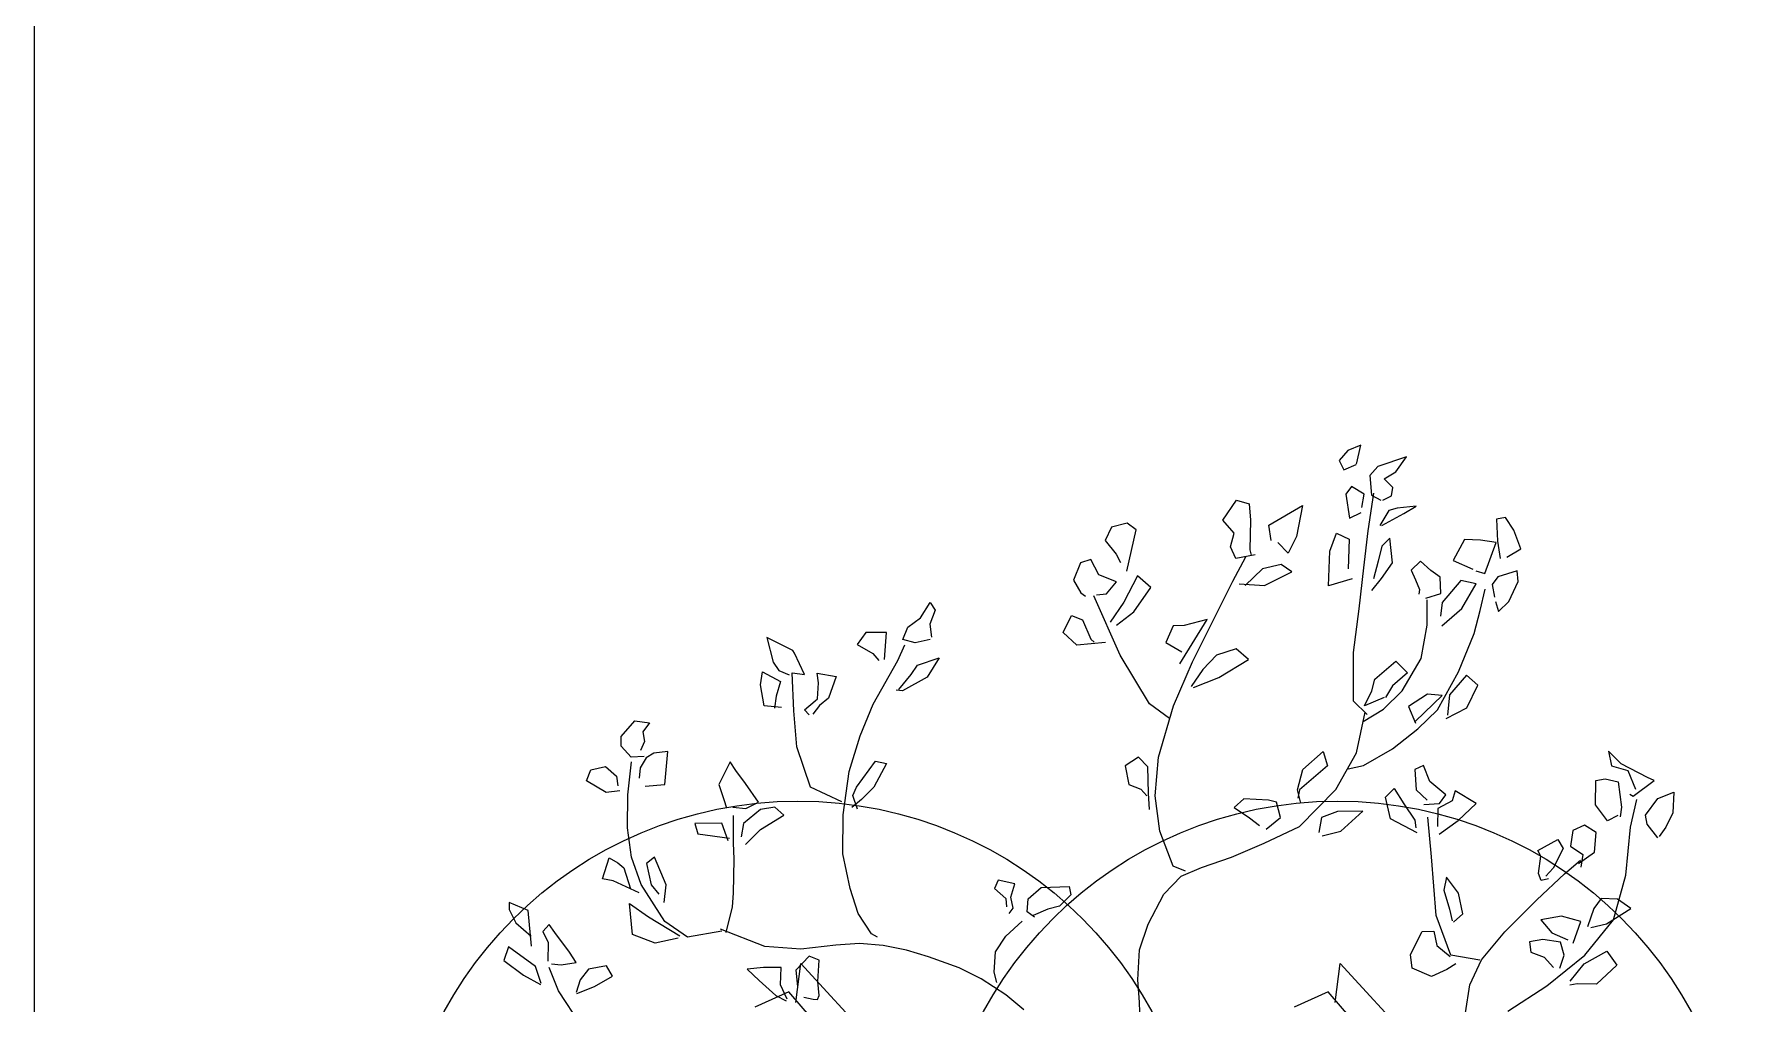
# Model space of a CAD drawing. Header units: inches. Extents: x 7658 to 73799, y 48 to 40262.
# Drawn here: x 57766 to 59563, y 6589 to 7611 of the extents above; entities that cross this region are included whole.
import ezdxf

# ---------------------------------------------------------------- set-up
doc = ezdxf.new("R2010")
doc.units = ezdxf.units.IN
doc.layers.add('www.cad-blocks.net', color=7, linetype='Continuous')

# ---------------------------------------------------------------- blocks, each defined once
blk = doc.blocks.new('A$C516926BB')
blk.add_line((46.3795, 38.5194), (46.3795, 0))
blk = doc.blocks.new('A$C7BD96E3D')
at = {"linetype": 'Continuous'}
for p, q in [((1.0169, 1.2231), (1.0031, 1.2175)), ((1.0124, 1.2029), (1.0169, 1.2231)), ((1.0031, 1.2175), (0.9939, 1.2069)), ((0.9939, 1.2069), (0.9991, 1.197)), ((1.0649, 1.2109), (1.0349, 1.2007)), ((1.0536, 1.1951), (1.0649, 1.2109)), ((0.9991, 1.197), (1.0121, 1.2026)), ((1.0349, 1.2007), (1.0264, 1.1911)), ((1.0264, 1.1911), (1.0281, 1.1703)), ((1.0414, 1.1876), (1.0536, 1.1951)), ((1.0506, 1.1786), (1.0414, 1.1876)), ((1.0071, 1.1796), (1.0011, 1.1715)), ((1.0011, 1.1715), (1.0049, 1.146)), ((1.0204, 1.1715), (1.0071, 1.1796)), ((1.0179, 1.1575), (1.0204, 1.1715)), ((1.0246, 1.1327), (1.0306, 1.1724)), ((1.0281, 1.1703), (1.0379, 1.1653)), ((1.0401, 1.1653), (1.0491, 1.1696)), ((1.0491, 1.1696), (1.0506, 1.1786)), ((0.8716, 1.1442), (0.8858, 1.1653)), ((0.8858, 1.1653), (0.8991, 1.1613)), ((0.8991, 1.1613), (0.9006, 1.1442)), ((0.9198, 1.1389), (0.9553, 1.1594)), ((0.9553, 1.1594), (0.9491, 1.1268)), ((1.0049, 1.146), (1.0174, 1.1522)), ((1.0464, 1.1544), (1.0369, 1.1383)), ((1.0389, 1.1383), (1.0621, 1.151)), ((1.0551, 1.1566), (1.0464, 1.1544)), ((1.0751, 1.1588), (1.0551, 1.1566)), ((1.0621, 1.151), (1.0751, 1.1588)), ((0.7543, 1.1367), (0.7476, 1.1227)), ((0.7708, 1.1408), (0.7543, 1.1367)), ((0.7703, 1.0904), (0.7803, 1.1339)), ((0.7803, 1.1339), (0.7708, 1.1408)), ((0.8833, 1.1302), (0.8716, 1.1442)), ((0.9006, 1.1442), (0.8998, 1.1128)), ((0.9223, 1.1227), (0.9198, 1.1389)), ((1.0201, 1.0939), (1.0246, 1.1327)), ((1.1694, 1.1467), (1.1599, 1.1451)), ((1.1599, 1.1451), (1.1609, 1.1218)), ((1.1781, 1.1336), (1.1694, 1.1467)), ((1.1854, 1.114), (1.1781, 1.1336)), ((0.7476, 1.1227), (0.7593, 1.1081)), ((0.8796, 1.1159), (0.8833, 1.1302)), ((0.8853, 1.1038), (0.8796, 1.1159)), ((0.9403, 1.1094), (0.9296, 1.1206)), ((0.9491, 1.1268), (0.9403, 1.1094)), ((0.9843, 1.1113), (0.9914, 1.1302)), ((0.9914, 1.1302), (1.0046, 1.124)), ((1.0046, 1.124), (1.0034, 1.0929)), ((1.0389, 1.1168), (1.0351, 1.101)), ((1.0474, 1.1249), (1.0389, 1.1168)), ((1.0501, 1.0991), (1.0474, 1.1249)), ((1.1261, 1.1237), (1.1141, 1.1016)), ((1.1429, 1.1231), (1.1261, 1.1237)), ((1.1594, 1.1206), (1.1429, 1.1231)), ((1.1474, 1.088), (1.1594, 1.1206)), ((1.1609, 1.1218), (1.1636, 1.1038)), ((1.1706, 1.105), (1.1854, 1.114)), ((0.7215, 1.0991), (0.7143, 1.0808)), ((0.7325, 1.1026), (0.7215, 1.0991)), ((0.741, 1.0864), (0.7325, 1.1026)), ((0.7593, 1.1081), (0.7636, 1.0995)), ((0.8821, 1.0799), (0.8956, 1.1054)), ((0.9056, 1.1075), (0.8853, 1.1038)), ((0.8998, 1.1128), (0.9013, 1.1072)), ((0.9328, 1.0973), (0.9133, 1.0926)), ((0.9441, 1.0895), (0.9328, 1.0973)), ((0.9828, 1.0749), (0.9843, 1.1113)), ((1.0351, 1.101), (1.0301, 1.0821)), ((1.0386, 1.0824), (1.0501, 1.0991)), ((1.0799, 1.1007), (1.0699, 1.0914)), ((1.0906, 1.0911), (1.0799, 1.1007)), ((1.1141, 1.1016), (1.1349, 1.0923)), ((0.7143, 1.0808), (0.722, 1.0675)), ((0.7596, 1.079), (0.741, 1.0864)), ((0.7488, 1.0665), (0.7596, 1.079)), ((0.7816, 1.0855), (0.7673, 1.0575)), ((0.7956, 1.0731), (0.7816, 1.0855)), ((0.8579, 1.0314), (0.8821, 1.0799)), ((0.9133, 1.0926), (0.8951, 1.0752)), ((0.9153, 1.0752), (0.9441, 1.0895)), ((1.0076, 1.0821), (0.9828, 1.0749)), ((1.015, 1.0507), (1.0201, 1.0939)), ((1.0284, 1.0699), (1.0386, 1.0824)), ((1.0699, 1.0914), (1.0746, 1.0811)), ((1.0746, 1.0811), (1.0786, 1.0709)), ((1.1006, 1.0839), (1.0906, 1.0911)), ((1.1011, 1.0668), (1.1006, 1.0839)), ((1.1221, 1.0805), (1.1026, 1.0572)), ((1.1384, 1.0768), (1.1221, 1.0805)), ((1.1379, 1.0908), (1.1474, 1.088)), ((1.1611, 1.0842), (1.1551, 1.0762)), ((1.1814, 1.0908), (1.1611, 1.0842)), ((1.1726, 1.0585), (1.1826, 1.0793)), ((1.1826, 1.0793), (1.1814, 1.0908)), ((0.722, 1.0675), (0.727, 1.064)), ((0.7633, 1.0019), (0.7355, 1.0644)), ((0.7385, 1.0653), (0.7488, 1.0665)), ((0.7778, 1.0476), (0.7956, 1.0731)), ((0.8886, 1.0771), (0.9153, 1.0752)), ((1.0786, 1.0709), (1.0781, 1.0662)), ((1.0854, 1.0619), (1.1011, 1.0668)), ((1.1231, 1.051), (1.1384, 1.0768)), ((1.1426, 1.0488), (1.1479, 1.0712)), ((1.1551, 1.0762), (1.1576, 1.0628)), ((0.553, 1.0411), (0.5633, 1.0572)), ((0.5685, 1.0491), (0.563, 1.0345)), ((0.5633, 1.0572), (0.5685, 1.0491)), ((0.7033, 1.0258), (0.712, 1.0436)), ((0.712, 1.0436), (0.7238, 1.0389)), ((0.7673, 1.0575), (0.7528, 1.0367)), ((0.7596, 1.0333), (0.7778, 1.0476)), ((1.0091, 1.0047), (1.015, 1.0507)), ((1.0867, 1.0333), (1.0867, 1.06)), ((1.1026, 1.0572), (1.1009, 1.0429)), ((1.1021, 1.0327), (1.1231, 1.051)), ((1.1363, 1.0246), (1.1426, 1.0488)), ((1.1586, 1.0585), (1.1619, 1.0479)), ((1.1619, 1.0479), (1.1726, 1.0585)), ((0.4955, 1.0255), (0.4865, 1.0131)), ((0.5173, 1.0255), (0.4955, 1.0255)), ((0.5153, 0.9973), (0.5173, 1.0255)), ((0.5343, 1.0184), (0.5398, 1.0314)), ((0.5398, 1.0314), (0.553, 1.0411)), ((0.563, 1.0345), (0.5648, 1.0209)), ((0.7178, 1.0122), (0.7033, 1.0258)), ((0.7238, 1.0389), (0.7323, 1.0187)), ((0.8191, 1.0327), (0.8116, 1.015)), ((0.8308, 1.033), (0.8191, 1.0327)), ((0.8261, 0.9926), (0.8551, 1.0395)), ((0.8551, 1.0395), (0.8308, 1.033)), ((0.8397, 0.9948), (0.8579, 1.0314)), ((1.0804, 0.9982), (1.0867, 1.0333)), ((1.1196, 0.9842), (1.1363, 1.0246)), ((0.4185, 1.0066), (0.3912, 1.0203)), ((0.3912, 1.0203), (0.398, 0.9945)), ((0.4205, 1.0038), (0.4185, 1.0066)), ((0.4865, 1.0131), (0.503, 1.0035)), ((0.5291, 0.996), (0.5366, 1.0128)), ((0.5475, 1.0147), (0.5343, 1.0184)), ((0.5633, 1.0184), (0.5475, 1.0147)), ((0.7478, 1.015), (0.7178, 1.0122)), ((0.7323, 1.0187), (0.736, 1.0153)), ((0.8116, 1.015), (0.8283, 1.0054)), ((0.8856, 1.0085), (0.8648, 1.0019)), ((0.8986, 0.9973), (0.8856, 1.0085)), ((0.398, 0.9945), (0.404, 0.9855)), ((0.4307, 0.9814), (0.4205, 1.0038)), ((0.503, 1.0035), (0.5093, 0.996)), ((0.5031, 0.9501), (0.5291, 0.996)), ((0.5433, 0.9814), (0.55, 0.9911)), ((0.55, 0.9911), (0.5728, 0.9991)), ((0.5728, 0.9991), (0.56, 0.9786)), ((0.7943, 0.9504), (0.7633, 1.0019)), ((0.8197, 0.9482), (0.8397, 0.9948)), ((0.8648, 1.0019), (0.8503, 0.9867)), ((0.8673, 0.9783), (0.8986, 0.9973)), ((1.0091, 0.9532), (1.0091, 1.0047)), ((1.0316, 0.9765), (1.0536, 0.9954)), ((1.0536, 0.9954), (1.0659, 0.9833)), ((1.0604, 0.964), (1.0804, 0.9982)), ((0.3845, 0.9706), (0.3867, 0.9842)), ((0.3885, 0.9482), (0.3845, 0.9706)), ((0.3867, 0.9842), (0.4055, 0.974)), ((0.4055, 0.974), (0.401, 0.9585)), ((0.404, 0.9855), (0.4147, 0.9811)), ((0.4195, 0.9432), (0.4177, 0.983)), ((0.4182, 0.9833), (0.4307, 0.9814)), ((0.4457, 0.9727), (0.4442, 0.9827)), ((0.4442, 0.9827), (0.4642, 0.9793)), ((0.4447, 0.9557), (0.4457, 0.9727)), ((0.4642, 0.9793), (0.4562, 0.9563)), ((0.5303, 0.9656), (0.5433, 0.9814)), ((0.56, 0.9786), (0.534, 0.964)), ((0.8503, 0.9867), (0.8381, 0.9687)), ((0.8406, 0.9678), (0.8673, 0.9783)), ((1.0286, 0.964), (1.0316, 0.9765)), ((1.0659, 0.9833), (1.0501, 0.9693)), ((1.0975, 0.9442), (1.1196, 0.9842)), ((1.1281, 0.9808), (1.1104, 0.96)), ((1.1401, 0.9703), (1.1281, 0.9808)), ((0.401, 0.9585), (0.3992, 0.946)), ((0.4307, 0.9442), (0.442, 0.9538)), ((0.442, 0.9538), (0.4447, 0.9557)), ((0.4562, 0.9563), (0.4467, 0.9488)), ((0.534, 0.964), (0.5273, 0.9647)), ((1.0234, 0.9392), (1.0091, 0.9532)), ((1.0209, 0.9485), (1.0286, 0.964)), ((1.0414, 0.9572), (1.0209, 0.9485)), ((1.0407, 0.9448), (1.0604, 0.964)), ((1.0501, 0.9693), (1.0429, 0.9572)), ((1.0871, 0.9606), (1.0671, 0.9476)), ((1.0744, 0.9321), (1.1026, 0.9591)), ((1.1026, 0.9591), (1.0871, 0.9606)), ((1.1104, 0.96), (1.1081, 0.9386)), ((1.1286, 0.9463), (1.1401, 0.9703)), ((0.4067, 0.9467), (0.3885, 0.9482)), ((0.4228, 0.905), (0.4195, 0.9432)), ((0.4357, 0.9389), (0.4307, 0.9442)), ((0.4467, 0.9488), (0.4395, 0.9395)), ((0.4894, 0.9168), (0.5031, 0.9501)), ((0.8152, 0.9349), (0.7943, 0.9504)), ((0.8039, 0.8942), (0.8197, 0.9482)), ((1.0123, 0.8988), (1.0216, 0.9417)), ((1.0195, 0.9317), (1.0407, 0.9448)), ((1.0671, 0.9476), (1.0746, 0.9302)), ((1.0769, 0.924), (1.0975, 0.9442)), ((1.1066, 0.9349), (1.1286, 0.9463)), ((0.2377, 0.9159), (0.252, 0.9327)), ((0.252, 0.9327), (0.2677, 0.9305)), ((0.2677, 0.9305), (0.2605, 0.9209)), ((0.2605, 0.9209), (0.2622, 0.9106)), ((0.478, 0.879), (0.4894, 0.9168)), ((1.0503, 0.9029), (1.0769, 0.924)), ((0.2377, 0.906), (0.2377, 0.9159)), ((0.2482, 0.8942), (0.2377, 0.906)), ((0.2622, 0.9106), (0.2582, 0.9013)), ((0.2722, 0.8985), (0.2642, 0.8936)), ((0.287, 0.9004), (0.2722, 0.8985)), ((0.2837, 0.8653), (0.287, 0.9004)), ((0.4371, 0.8628), (0.4228, 0.905)), ((0.9558, 0.8811), (0.9773, 0.9004)), ((0.9773, 0.9004), (0.9818, 0.8852)), ((0.9905, 0.8603), (1.0123, 0.8988)), ((1.0198, 0.8855), (1.0503, 0.9029)), ((1.2912, 0.8873), (1.2777, 0.9007)), ((1.2777, 0.9007), (1.2809, 0.8852)), ((0.2014, 0.8693), (0.2059, 0.8808)), ((0.2059, 0.8808), (0.2212, 0.8845)), ((0.2212, 0.8845), (0.2329, 0.8743)), ((0.2448, 0.8547), (0.2487, 0.8892)), ((0.262, 0.8951), (0.2482, 0.8942)), ((0.2577, 0.883), (0.2567, 0.8721)), ((0.2642, 0.8936), (0.2577, 0.883)), ((0.3525, 0.8895), (0.3407, 0.8653)), ((0.3587, 0.8802), (0.3525, 0.8895)), ((0.4855, 0.8625), (0.5058, 0.8901)), ((0.5173, 0.8876), (0.5038, 0.8628)), ((0.5058, 0.8901), (0.5173, 0.8876)), ((0.7826, 0.8942), (0.7688, 0.8852)), ((0.7688, 0.8852), (0.7726, 0.8653)), ((0.7926, 0.8842), (0.7826, 0.8942)), ((0.7931, 0.8563), (0.7926, 0.8842)), ((0.8003, 0.8535), (0.8039, 0.8942)), ((0.9501, 0.86), (0.9558, 0.8811)), ((0.9818, 0.8852), (0.9523, 0.86)), ((1.0034, 0.8818), (1.0198, 0.8855)), ((1.0829, 0.8855), (1.0739, 0.8811)), ((1.0739, 0.8811), (1.0751, 0.8597)), ((1.0894, 0.8687), (1.0829, 0.8855)), ((1.2809, 0.8852), (1.2982, 0.8802)), ((1.3187, 0.8727), (1.2912, 0.8873)), ((0.2219, 0.8569), (0.2014, 0.8693)), ((0.2329, 0.8743), (0.2344, 0.864)), ((0.263, 0.8637), (0.2837, 0.8653)), ((0.3407, 0.8653), (0.346, 0.8495)), ((0.3687, 0.8665), (0.3587, 0.8802)), ((0.3825, 0.8467), (0.3687, 0.8665)), ((0.4703, 0.8473), (0.4371, 0.8628)), ((0.4715, 0.8336), (0.478, 0.879)), ((0.4817, 0.8538), (0.4855, 0.8625)), ((0.5038, 0.8628), (0.491, 0.8495)), ((0.7726, 0.8653), (0.7851, 0.8606)), ((1.1064, 0.8547), (1.0894, 0.8687)), ((1.2639, 0.8439), (1.2644, 0.8696)), ((1.2644, 0.8696), (1.2744, 0.8715)), ((1.2744, 0.8715), (1.2879, 0.8681)), ((1.2879, 0.8681), (1.2914, 0.8417)), ((1.2982, 0.8802), (1.3062, 0.8606)), ((1.3039, 0.8532), (1.3257, 0.8696)), ((1.3257, 0.8696), (1.3187, 0.8727)), ((0.2362, 0.8588), (0.2219, 0.8569)), ((0.2445, 0.8199), (0.2448, 0.8547)), ((0.346, 0.8495), (0.3487, 0.8408)), ((0.369, 0.8401), (0.3825, 0.8467)), ((0.491, 0.8495), (0.4807, 0.8411)), ((0.4867, 0.8395), (0.4817, 0.8538)), ((0.7851, 0.8606), (0.7916, 0.8535)), ((0.7941, 0.8392), (0.7931, 0.8563)), ((0.8051, 0.8162), (0.8003, 0.8535)), ((0.8936, 0.8504), (0.8836, 0.8411)), ((0.9196, 0.8488), (0.8936, 0.8504)), ((0.9281, 0.8467), (0.9196, 0.8488)), ((0.9321, 0.8305), (0.9281, 0.8467)), ((0.9538, 0.8457), (0.9501, 0.86)), ((0.9523, 0.86), (0.9506, 0.851)), ((0.9523, 0.8212), (0.9905, 0.8603)), ((1.0429, 0.8522), (1.0519, 0.8613)), ((1.0481, 0.8293), (1.0429, 0.8522)), ((1.0519, 0.8613), (1.0621, 0.8451)), ((1.0621, 0.8451), (1.0739, 0.828)), ((1.0751, 0.8597), (1.0866, 0.8491)), ((1.0831, 0.8442), (1.0996, 0.8454)), ((1.1131, 0.8482), (1.0981, 0.8401)), ((1.0996, 0.8454), (1.1064, 0.8547)), ((1.1161, 0.8588), (1.1131, 0.8482)), ((1.1384, 0.8454), (1.1161, 0.8588)), ((1.1194, 0.8274), (1.1384, 0.8454)), ((1.3004, 0.8554), (1.3039, 0.8532)), ((1.3011, 0.8206), (1.3077, 0.8498)), ((1.3167, 0.833), (1.3299, 0.8507)), ((1.3299, 0.8507), (1.3467, 0.8575)), ((1.3467, 0.8575), (1.3457, 0.8355)), ((0.3552, 0.8414), (0.369, 0.8401)), ((0.3559, 0.8038), (0.3559, 0.8327)), ((0.3845, 0.8392), (0.3665, 0.8243)), ((0.3997, 0.8414), (0.3845, 0.8392)), ((0.3845, 0.8181), (0.4092, 0.833)), ((0.4092, 0.833), (0.3997, 0.8414)), ((0.4712, 0.7923), (0.4715, 0.8336)), ((0.8836, 0.8411), (0.8996, 0.8302)), ((0.8996, 0.8302), (0.9103, 0.8221)), ((0.9171, 0.8184), (0.9321, 0.8305)), ((0.9756, 0.8308), (0.9728, 0.815)), ((0.9924, 0.837), (0.9756, 0.8308)), ((1.0189, 0.8373), (0.9924, 0.837)), ((0.9959, 0.8162), (1.0189, 0.8373)), ((1.0761, 0.8144), (1.0481, 0.8293)), ((1.0739, 0.828), (1.0749, 0.8199)), ((1.0912, 0.7892), (1.0873, 0.8311)), ((1.0981, 0.8401), (1.0976, 0.8212)), ((1.0994, 0.8131), (1.1194, 0.8274)), ((1.2767, 0.8271), (1.2639, 0.8439)), ((1.2877, 0.8327), (1.2767, 0.8271)), ((1.2914, 0.8417), (1.2899, 0.8314)), ((1.3184, 0.8237), (1.3167, 0.833)), ((1.3457, 0.8355), (1.3382, 0.8206)), ((0.2487, 0.7889), (0.2445, 0.8199)), ((0.3437, 0.8246), (0.3152, 0.8243)), ((0.3152, 0.8243), (0.3185, 0.8134)), ((0.3185, 0.8134), (0.352, 0.8088)), ((0.3505, 0.806), (0.3437, 0.8246)), ((0.3665, 0.8243), (0.364, 0.8103)), ((0.3687, 0.8022), (0.3845, 0.8181)), ((0.8191, 0.7793), (0.8051, 0.8162)), ((0.915, 0.8035), (0.9523, 0.8212)), ((0.9761, 0.8113), (0.9959, 0.8162)), ((1.2401, 0.8168), (1.2376, 0.8004)), ((1.2524, 0.8227), (1.2401, 0.8168)), ((1.2649, 0.815), (1.2524, 0.8227)), ((1.2629, 0.7942), (1.2649, 0.815)), ((1.2961, 0.7699), (1.3011, 0.8206)), ((1.3299, 0.8091), (1.3184, 0.8237)), ((1.3382, 0.8206), (1.3312, 0.8106)), ((0.3568, 0.7867), (0.3559, 0.8038)), ((0.4789, 0.7557), (0.4712, 0.7923)), ((0.8806, 0.7889), (0.915, 0.8035)), ((1.2034, 0.796), (1.2244, 0.8075)), ((1.2064, 0.7898), (1.2034, 0.796)), ((1.2301, 0.7979), (1.2194, 0.7774)), ((1.2244, 0.8075), (1.2301, 0.7979)), ((1.2376, 0.8004), (1.2507, 0.7917)), ((1.2462, 0.7821), (1.2629, 0.7942)), ((1.2507, 0.7917), (1.2487, 0.7783)), ((0.2182, 0.7659), (0.2252, 0.7883)), ((0.2252, 0.7883), (0.2344, 0.783)), ((0.2344, 0.783), (0.2407, 0.7777)), ((0.2407, 0.7777), (0.2475, 0.7554)), ((0.2588, 0.76), (0.2487, 0.7889)), ((0.2727, 0.7889), (0.2645, 0.7821)), ((0.2645, 0.7821), (0.2695, 0.7597)), ((0.285, 0.7597), (0.2727, 0.7889)), ((0.3562, 0.751), (0.3568, 0.7867)), ((0.8323, 0.774), (0.8191, 0.7793)), ((0.8278, 0.7687), (0.849, 0.778)), ((0.849, 0.778), (0.8806, 0.7889)), ((1.0963, 0.7274), (1.0912, 0.7892)), ((1.2041, 0.7715), (1.2064, 0.7898)), ((1.2194, 0.7774), (1.2119, 0.769)), ((1.2313, 0.7712), (1.2483, 0.7858)), ((0.2294, 0.764), (0.2182, 0.7659)), ((0.2567, 0.7513), (0.2294, 0.764)), ((0.2836, 0.7209), (0.2588, 0.76)), ((0.2695, 0.7597), (0.2775, 0.7498)), ((0.283, 0.7411), (0.285, 0.7597)), ((0.4873, 0.7296), (0.4789, 0.7557)), ((0.6348, 0.7647), (0.631, 0.756)), ((0.631, 0.756), (0.643, 0.7454)), ((0.6523, 0.7609), (0.6348, 0.7647)), ((0.6483, 0.7467), (0.6523, 0.7609)), ((0.6665, 0.7451), (0.6803, 0.7569)), ((0.6803, 0.7569), (0.7098, 0.7581)), ((0.7098, 0.7581), (0.7113, 0.7491)), ((0.8093, 0.7498), (0.8278, 0.7687)), ((1.1071, 0.7678), (1.1044, 0.7541)), ((1.1199, 0.751), (1.1071, 0.7678)), ((1.2023, 0.7439), (1.2313, 0.7712)), ((1.2069, 0.7644), (1.2041, 0.7715)), ((1.2144, 0.7662), (1.2069, 0.7644)), ((1.2829, 0.7227), (1.2961, 0.7699)), ((0.1197, 0.7411), (0.1199, 0.7336)), ((0.1397, 0.7327), (0.1197, 0.7411)), ((0.2497, 0.7072), (0.2465, 0.7401)), ((0.2465, 0.7401), (0.2665, 0.7258)), ((0.355, 0.7364), (0.3562, 0.751)), ((0.643, 0.7454), (0.6435, 0.7364)), ((0.6508, 0.7352), (0.6483, 0.7467)), ((0.6655, 0.7314), (0.6665, 0.7451)), ((0.6993, 0.7373), (0.6873, 0.7339)), ((0.7113, 0.7491), (0.6993, 0.7373)), ((0.7928, 0.7184), (0.8093, 0.7498)), ((1.1044, 0.7541), (1.1104, 0.7339)), ((1.1244, 0.729), (1.1199, 0.751)), ((1.1685, 0.7103), (1.2023, 0.7439)), ((1.2699, 0.7454), (1.2622, 0.7349)), ((1.2874, 0.7445), (1.2699, 0.7454)), ((1.3014, 0.7349), (1.2874, 0.7445)), ((0.1199, 0.7336), (0.1267, 0.7196)), ((0.1267, 0.7196), (0.1429, 0.7057)), ((0.1432, 0.6951), (0.1397, 0.7327)), ((0.2665, 0.7258), (0.2995, 0.706)), ((0.3075, 0.7044), (0.2836, 0.7209)), ((0.3484, 0.7094), (0.355, 0.7364)), ((0.5016, 0.7081), (0.4873, 0.7296)), ((0.643, 0.7057), (0.6603, 0.7215)), ((0.6465, 0.7296), (0.6508, 0.7352)), ((0.673, 0.7255), (0.6655, 0.7314)), ((0.6873, 0.7339), (0.6718, 0.7274)), ((1.1118, 0.6855), (1.0963, 0.7274)), ((1.1104, 0.7339), (1.1131, 0.7218)), ((1.1144, 0.7203), (1.1244, 0.729)), ((1.2284, 0.7268), (1.2064, 0.7227)), ((1.2064, 0.7227), (1.2179, 0.7091)), ((1.2487, 0.7209), (1.2284, 0.7268)), ((1.2406, 0.6982), (1.2487, 0.7209)), ((1.2528, 0.6855), (1.2829, 0.7227)), ((1.2622, 0.7349), (1.2557, 0.7153)), ((1.2757, 0.7187), (1.3014, 0.7349)), ((0.1619, 0.7178), (0.1554, 0.7106)), ((0.1554, 0.7106), (0.1607, 0.6988)), ((0.1679, 0.7094), (0.1619, 0.7178)), ((0.1832, 0.6886), (0.1679, 0.7094)), ((0.2737, 0.6982), (0.2497, 0.7072)), ((0.2977, 0.7035), (0.2737, 0.6982)), ((0.3439, 0.7109), (0.3075, 0.7044)), ((0.389, 0.6948), (0.3425, 0.7131)), ((0.5079, 0.7044), (0.5016, 0.7081)), ((0.632, 0.6892), (0.643, 0.7057)), ((0.7839, 0.6911), (0.7928, 0.7184)), ((1.0691, 0.6864), (1.0814, 0.7106)), ((1.0814, 0.7106), (1.0936, 0.7109)), ((1.0936, 0.7109), (1.0971, 0.6957)), ((1.1441, 0.6808), (1.1685, 0.7103)), ((1.2086, 0.7022), (1.1944, 0.6998)), ((1.2271, 0.6991), (1.2086, 0.7022)), ((1.2179, 0.7091), (1.2349, 0.7016)), ((1.2592, 0.7147), (1.2757, 0.7187)), ((0.1192, 0.6942), (0.1142, 0.6799)), ((0.1474, 0.6737), (0.1192, 0.6942)), ((0.1607, 0.6988), (0.1604, 0.6793)), ((0.1902, 0.678), (0.1832, 0.6886)), ((0.427, 0.692), (0.389, 0.6948)), ((0.4357, 0.6845), (0.4217, 0.6696)), ((0.4637, 0.696), (0.427, 0.692)), ((0.4462, 0.6802), (0.4357, 0.6845)), ((0.4888, 0.6979), (0.4637, 0.696)), ((0.5139, 0.6957), (0.4888, 0.6979)), ((0.5384, 0.6908), (0.5139, 0.6957)), ((0.5614, 0.6839), (0.5384, 0.6908)), ((0.5939, 0.6721), (0.5614, 0.6839)), ((0.6308, 0.6678), (0.632, 0.6892)), ((0.7821, 0.6594), (0.7839, 0.6911)), ((1.0709, 0.6718), (1.0691, 0.6864)), ((1.0971, 0.6957), (1.1109, 0.6842)), ((1.1423, 0.6802), (1.1118, 0.6855)), ((1.1944, 0.6998), (1.1959, 0.6886)), ((1.1959, 0.6886), (1.2101, 0.6836)), ((1.2101, 0.6836), (1.2199, 0.6724)), ((1.2127, 0.6532), (1.2528, 0.6855)), ((1.2264, 0.6718), (1.2309, 0.6855)), ((1.2309, 0.6855), (1.2271, 0.6991)), ((1.2522, 0.6765), (1.2759, 0.6898)), ((1.2759, 0.6898), (1.2867, 0.6749)), ((0.1142, 0.6799), (0.1349, 0.6644)), ((0.1534, 0.6557), (0.1474, 0.6737)), ((0.1719, 0.6479), (0.1618, 0.6724)), ((0.1644, 0.6765), (0.1744, 0.6755)), ((0.1744, 0.6755), (0.1902, 0.678)), ((0.2034, 0.6709), (0.1947, 0.6597)), ((0.2224, 0.6743), (0.2034, 0.6709)), ((0.2287, 0.6634), (0.2224, 0.6743)), ((0.3877, 0.6727), (0.3705, 0.6709)), ((0.3705, 0.6709), (0.383, 0.6588)), ((0.4062, 0.6724), (0.3877, 0.6727)), ((0.4057, 0.6544), (0.4062, 0.6724)), ((0.4217, 0.6696), (0.4235, 0.6526)), ((0.4219, 0.6358), (0.4271, 0.6768)), ((0.5791, 0.5114), (0.4271, 0.6768)), ((0.445, 0.6578), (0.4462, 0.6802)), ((0.6169, 0.6606), (0.5939, 0.6721)), ((0.6333, 0.6569), (0.6308, 0.6678)), ((0.99, 0.6358), (0.9952, 0.6768)), ((1.1472, 0.5114), (0.9952, 0.6768)), ((1.0914, 0.6631), (1.0709, 0.6718)), ((1.1074, 0.6706), (1.0914, 0.6631)), ((1.1171, 0.6765), (1.1074, 0.6706)), ((1.1318, 0.6544), (1.1441, 0.6808)), ((1.2374, 0.6581), (1.2522, 0.6765)), ((1.2867, 0.6749), (1.2652, 0.655)), ((0.1349, 0.6644), (0.1529, 0.6547)), ((0.1952, 0.6122), (0.1719, 0.6479)), ((0.1947, 0.6597), (0.1904, 0.6463)), ((0.1912, 0.6451), (0.2097, 0.6526)), ((0.2097, 0.6526), (0.2287, 0.6634)), ((0.383, 0.6588), (0.4005, 0.6429)), ((0.4125, 0.6392), (0.4057, 0.6544)), ((0.4462, 0.6432), (0.445, 0.6578)), ((0.6429, 0.6439), (0.6169, 0.6606)), ((0.7839, 0.6361), (0.7821, 0.6594)), ((1.127, 0.6249), (1.1318, 0.6544)), ((1.1718, 0.6265), (1.2127, 0.6532)), ((1.2447, 0.6554), (1.2371, 0.6538)), ((1.2652, 0.655), (1.2447, 0.6554)), ((0.4143, 0.6468), (0.3784, 0.6307)), ((0.4005, 0.6429), (0.4115, 0.6373)), ((0.4491, 0.6066), (0.4143, 0.6468)), ((0.43, 0.6414), (0.44, 0.6392)), ((0.44, 0.6392), (0.4447, 0.6389)), ((0.4447, 0.6389), (0.4462, 0.6432)), ((0.662, 0.628), (0.6429, 0.6439)), ((0.7842, 0.6255), (0.7839, 0.6361)), ((0.9824, 0.6468), (0.9465, 0.6307)), ((1.0171, 0.6066), (0.9824, 0.6468))]:
    blk.add_line(p, q, dxfattribs=at)
for centre in [(0.424, 0.424), (0.9921, 0.424)]:
    blk.add_circle(centre, 0.424, dxfattribs=at)

msp = doc.modelspace()

# ---------------------------------------------------------------- block references
at = {"xscale": 1000, "yscale": 1000, "zscale": 1000}
msp.add_blockref('A$C7BD96E3D', (58146.8, 5954.7), dxfattribs=at)
at = {"layer": 'www.cad-blocks.net', "color": 155, "true_color": 0x546d8e, "xscale": 1000, "yscale": 1000, "zscale": 1000}
msp.add_blockref('A$C516926BB', (11386.7, 694.4), dxfattribs=at)

doc.saveas('drawing.dxf')
